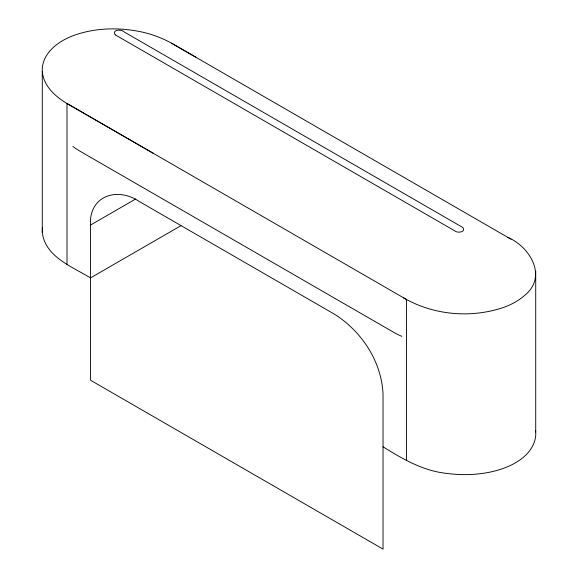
<?xml version="1.0" encoding="UTF-8"?>
<svg xmlns="http://www.w3.org/2000/svg" width="578" height="578" viewBox="0 0 578 578"><rect width="100%" height="100%" fill="white"/><g stroke="black" fill="none" stroke-linecap="round" stroke-linejoin="round"><path stroke-width="0.87" d="M180.943 225.687L90.508 277.902C72.532 266.819 45.098 256.964 42.281 232.392L42.281 71.549C41.37 53.653 57.959 41.313 73.095 35.713C94.265 27.867 117.63 27.231 139.645 31.53C151.971 33.994 163.82 38.545 174.621 44.954M42.281 232.392L42.375 227.819M507.91 237.377C530.532 247.196 548.132 277.397 523.914 295.994A68.312 39.441 0 0 1 504.905 306.969C472.031 318.594 433.753 315.465 403.567 297.836M535.719 271.133L535.719 431.976C536.391 441.664 531.088 450.703 523.914 456.837A68.312 39.441 0 0 1 504.905 467.812C486.192 474.791 465.695 475.983 446.014 473.317C422.872 470.716 402.396 458.881 383.026 446.787M90.508 225.066C88.752 195.776 117.399 186.528 139.255 201.498L334.272 314.092C361.51 331.071 381.559 361.525 383.026 393.95L383.026 549.1L90.508 380.216L90.508 225.066L135.722 198.962M171.471 43.169L511.003 239.198M174.989 45.171L195.646 57.099M70.278 105.413L153.401 153.372M70.09 105.304C57.092 98.079 43.805 87.35 42.281 71.549M115.456 34.955L454.583 230.752C457.14 233.418 466.338 232.219 462.891 227.573A6.098 3.519 0 0 0 462.747 227.465L124.415 32.086C121.835 28.9 111.59 29.579 115.109 34.687A6.098 3.519 0 0 0 115.253 34.796L115.398 34.904M535.474 430.444L535.719 431.976M406.529 460.355L406.529 299.512L66.997 103.484L66.997 264.327M401.84 336.338A73.876 42.649 0 0 1 393.474 332.184L80.06 151.234A73.876 42.649 0 0 1 72.857 146.407"/></g></svg>
